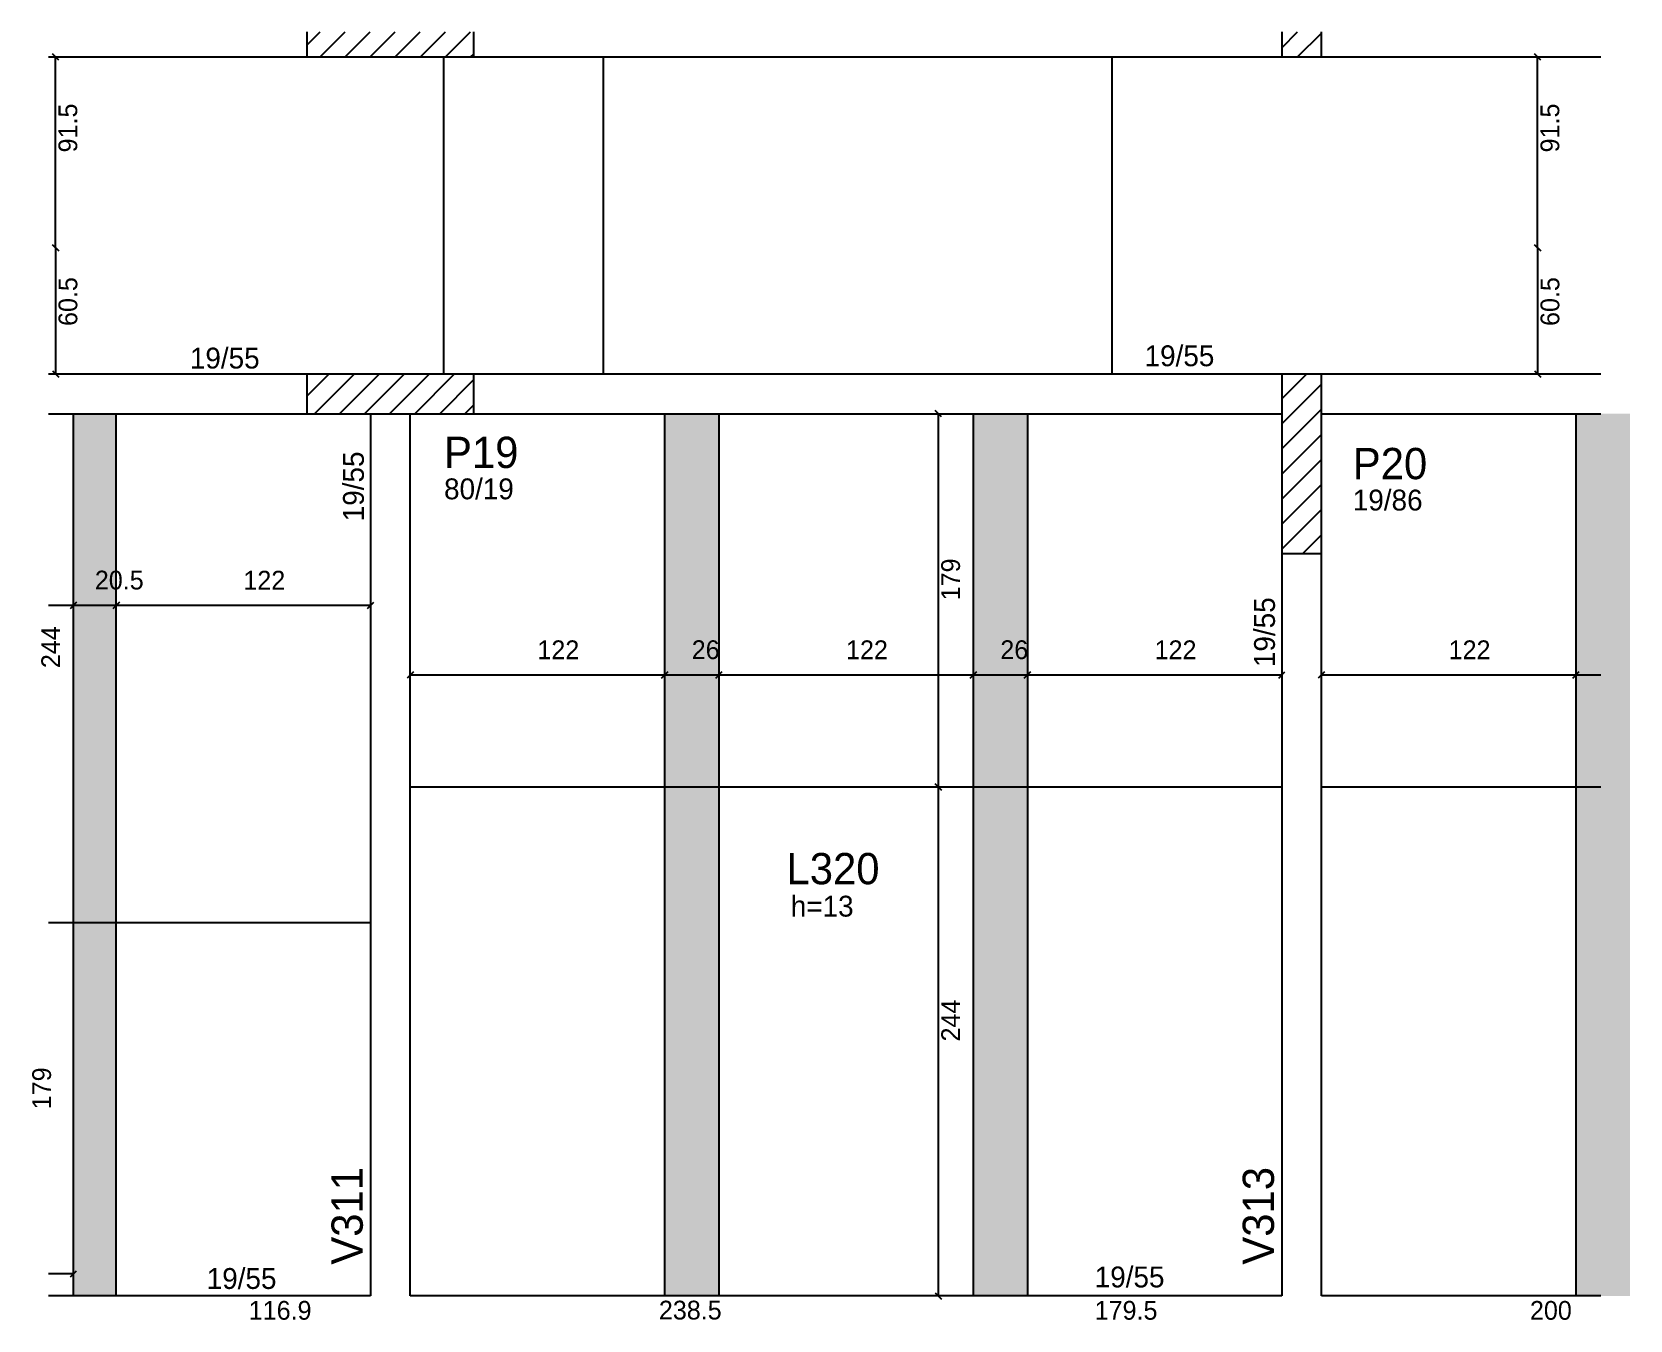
# Model space of a CAD drawing. Header units: metres. Extents: x 2986 to 3752, y 1656 to 2274.
import ezdxf

# ---------------------------------------------------------------- set-up
doc = ezdxf.new("R2010")
doc.units = ezdxf.units.M
for name, color, linetype in [('3', 7, 'Continuous'), ('4', 7, 'Continuous'), ('7', 7, 'Continuous'), ('9', 7, 'Continuous'), ('Hachura', 7, 'Continuous'), ('Painéis', 7, 'Continuous')]:
    doc.layers.add(name, color=color, linetype=linetype)

msp = doc.modelspace()

# ---------------------------------------------------------------- hatches: boundary and pattern name
at = {"layer": '9'}
h = msp.add_hatch(color=7, dxfattribs=at)
h.dxf.hatch_style = 1
h.paths.add_polyline_path([(3604.07, 1890.94), (3604.07, 1890.94), (3604.07, 2090.94), (3604.07, 2090.94), (3604.07, 1890.94)])
at = {"layer": 'Hachura'}
h = msp.add_hatch(color=7, dxfattribs=at)
h.dxf.hatch_style = 1
h.paths.add_polyline_path([(3005.57, 1667.94), (3026.07, 1667.94), (3026.07, 2090.94), (3005.57, 2090.94), (3005.57, 1667.94)])
h = msp.add_hatch(color=7, dxfattribs=at)
h.dxf.hatch_style = 1
h.paths.add_polyline_path([(3289.08, 1667.94), (3315.08, 1667.94), (3315.08, 2090.94), (3289.08, 2090.94), (3289.08, 1667.94)])
h = msp.add_hatch(color=7, dxfattribs=at)
h.dxf.hatch_style = 1
h.paths.add_polyline_path([(3437.08, 1667.94), (3463.08, 1667.94), (3463.08, 2090.94), (3437.08, 2090.94), (3437.08, 1667.94)])
h = msp.add_hatch(color=7, dxfattribs=at)
h.dxf.hatch_style = 1
h.paths.add_polyline_path([(3726.08, 1667.94), (3752.08, 1667.94), (3752.08, 2090.94), (3726.08, 2090.94), (3726.08, 1667.94)])

# ---------------------------------------------------------------- linework, layer by layer
at = {"layer": '3', "color": 3, "lineweight": 25}
for p, q in [((3117.57, 2267.68), (3123.83, 2273.94)), ((3123.85, 2261.94), (3135.85, 2273.94)), ((3135.87, 2261.94), (3147.87, 2273.94)), ((3147.89, 2261.94), (3159.89, 2273.94)), ((3159.91, 2261.94), (3171.91, 2273.94)), ((3171.93, 2261.94), (3183.93, 2273.94)), ((3183.95, 2261.94), (3195.95, 2273.94)), ((3585.07, 2266.37), (3592.64, 2273.94)), ((3592.66, 2261.94), (3604.07, 2273.34)), ((3195.97, 2261.94), (3197.57, 2263.53)), ((3117.57, 2099.39), (3128.12, 2109.94)), ((3121.14, 2090.94), (3140.14, 2109.94)), ((3133.16, 2090.94), (3152.16, 2109.94)), ((3145.18, 2090.94), (3164.18, 2109.94)), ((3157.2, 2090.94), (3176.2, 2109.94)), ((3169.22, 2090.94), (3188.22, 2109.94)), ((3585.07, 2098.07), (3596.93, 2109.94)), ((3181.24, 2090.94), (3197.57, 2107.26)), ((3585.07, 2086.05), (3604.07, 2105.05)), ((3193.27, 2090.94), (3197.57, 2095.24)), ((3585.07, 2074.03), (3604.07, 2093.03)), ((3585.07, 2062.01), (3604.07, 2081.01)), ((3585.07, 2049.99), (3604.07, 2068.99)), ((3585.07, 2037.97), (3604.07, 2056.97)), ((3585.07, 2025.95), (3604.07, 2044.95)), ((3595.08, 2023.94), (3604.07, 2032.93))]:
    msp.add_line(p, q, dxfattribs=at)
for points in [[(2993.57, 2261.94), (3117.57, 2261.94)], [(3197.57, 2261.94), (3585.07, 2261.94)], [(3604.07, 2261.94), (3738.08, 2261.94)], [(3117.57, 2109.94), (2993.57, 2109.94)], [(3585.07, 2109.94), (3197.57, 2109.94)], [(3738.08, 2109.94), (3604.07, 2109.94)], [(2993.57, 2090.94), (3117.57, 2090.94)], [(3148.07, 2090.94), (3148.07, 1667.94)], [(3167.07, 1667.94), (3167.07, 2090.94)], [(3197.57, 2090.94), (3585.07, 2090.94)], [(3604.07, 2090.94), (3738.08, 2090.94)], [(3585.07, 2023.94), (3585.07, 1667.94)], [(3604.07, 1667.94), (3604.07, 2023.94)], [(3148.07, 1667.94), (2993.57, 1667.94)], [(3585.07, 1667.94), (3167.07, 1667.94)], [(3738.08, 1667.94), (3604.07, 1667.94)]]:
    msp.add_lwpolyline(points, dxfattribs=at)
at = {"layer": '7', "color": 7, "lineweight": 25}
for points in [[(3117.57, 2273.94), (3117.57, 2261.94)], [(3197.57, 2261.94), (3197.57, 2273.94)], [(3585.07, 2273.94), (3585.07, 2261.94)], [(3604.07, 2261.94), (3604.07, 2273.94)], [(3117.57, 2261.94), (3197.57, 2261.94)], [(3585.07, 2261.94), (3604.07, 2261.94)], [(3197.57, 2109.94), (3117.57, 2109.94)], [(3117.57, 2109.94), (3117.57, 2090.94)], [(3197.57, 2090.94), (3197.57, 2109.94)], [(3604.07, 2109.94), (3585.07, 2109.94)], [(3585.07, 2109.94), (3585.07, 2023.94)], [(3604.07, 2023.94), (3604.07, 2109.94)], [(3117.57, 2090.94), (3197.57, 2090.94)], [(3585.07, 2023.94), (3604.07, 2023.94)]]:
    msp.add_lwpolyline(points, dxfattribs=at)
at = {"layer": 'Painéis', "color": 0, "lineweight": 25}
for p, q in [((2998.5, 2260.44), (2995.5, 2263.44)), ((3709.26, 2260.44), (3706.26, 2263.44)), ((2995.5, 2171.94), (2998.5, 2168.94)), ((2998.5, 2168.94), (2995.5, 2171.94)), ((3706.26, 2171.94), (3709.26, 2168.94)), ((3709.26, 2168.94), (3706.26, 2171.94)), ((2995.5, 2111.44), (2998.5, 2108.44)), ((3706.26, 2111.44), (3709.26, 2108.44)), ((3421.83, 2089.44), (3418.83, 2092.44)), ((3004.07, 1997.56), (3007.07, 2000.56)), ((3007.07, 2000.56), (3004.07, 1997.56)), ((3024.58, 1997.56), (3027.58, 2000.56)), ((3027.58, 2000.56), (3024.58, 1997.56)), ((3146.57, 1997.56), (3149.57, 2000.56)), ((3168.57, 1967.19), (3165.57, 1964.19)), ((3287.58, 1964.19), (3290.58, 1967.19)), ((3290.58, 1967.19), (3287.58, 1964.19)), ((3313.58, 1964.19), (3316.58, 1967.19)), ((3316.58, 1967.19), (3313.58, 1964.19)), ((3435.58, 1964.19), (3438.58, 1967.19)), ((3438.58, 1967.19), (3435.58, 1964.19)), ((3461.58, 1964.19), (3464.58, 1967.19)), ((3464.58, 1967.19), (3461.58, 1964.19)), ((3583.57, 1964.19), (3586.57, 1967.19)), ((3605.57, 1967.19), (3602.57, 1964.19)), ((3724.58, 1964.19), (3727.58, 1967.19)), ((3727.58, 1967.19), (3724.58, 1964.19)), ((3418.83, 1913.44), (3421.83, 1910.44)), ((3421.83, 1910.44), (3418.83, 1913.44)), ((3004.07, 1677.05), (3007.07, 1680.05)), ((3418.83, 1669.44), (3421.83, 1666.44))]:
    msp.add_line(p, q, dxfattribs=at)
at = {"layer": 'Painéis', "color": 4, "lineweight": 25}
for p, q in [((2997, 2170.44), (2997, 2261.94)), ((3707.76, 2170.44), (3707.76, 2261.94)), ((2997, 2170.44), (2997, 2109.94)), ((3707.76, 2170.44), (3707.76, 2109.94)), ((3420.33, 2090.94), (3420.33, 1911.94)), ((2993.57, 1999.06), (3005.57, 1999.06)), ((3005.57, 1999.06), (3026.08, 1999.06)), ((3026.08, 1999.06), (3148.07, 1999.06)), ((3167.07, 1965.69), (3289.08, 1965.69)), ((3289.08, 1965.69), (3315.08, 1965.69)), ((3315.08, 1965.69), (3437.08, 1965.69)), ((3437.08, 1965.69), (3463.08, 1965.69)), ((3463.08, 1965.69), (3585.07, 1965.69)), ((3604.07, 1965.69), (3726.08, 1965.69)), ((3726.08, 1965.69), (3738.08, 1965.69)), ((3420.33, 1911.94), (3420.33, 1667.94)), ((3005.57, 1678.55), (2993.57, 1678.55)), ((3005.57, 1670.94), (3005.57, 1681.55))]:
    msp.add_line(p, q, dxfattribs=at)
at = {"layer": 'Painéis', "color": 200, "lineweight": 25}
for p, q in [((3183.07, 2261.94), (3183.07, 2109.94)), ((3259.57, 2261.94), (3259.57, 2109.94)), ((3503.57, 2261.94), (3503.57, 2109.94)), ((3005.57, 1667.94), (3005.57, 2090.94)), ((3026.07, 1667.94), (3026.07, 2090.94)), ((3289.08, 2090.94), (3289.08, 1667.94)), ((3315.08, 2090.94), (3315.08, 1667.94)), ((3437.08, 2090.94), (3437.08, 1667.94)), ((3463.08, 2090.94), (3463.08, 1667.94)), ((3726.08, 2090.94), (3726.08, 1667.94)), ((3584.98, 1911.94), (3166.98, 1911.94)), ((3738.08, 1911.94), (3603.98, 1911.94)), ((2993.57, 1846.94), (3148.07, 1846.94))]:
    msp.add_line(p, q, dxfattribs=at)

# ---------------------------------------------------------------- texts
at = {"layer": '3', "color": 3, "lineweight": 25}
for s, p in [('19/55', (3061.4, 2112.59)), ('19/55', (3519.26, 2113.69)), ('80/19', (3183.3, 2049.89)), ('19/86', (3619.12, 2044.52)), ('h=13', (3349.58, 1849.82)), ('19/55', (3069.47, 1671.31)), ('19/55', (3495.34, 1672.04))]:
    msp.add_text(s, height=10, dxfattribs=at).set_placement(p)
for p in [(3144.84, 2039.34), (3581.78, 1969.43)]:
    msp.add_text('19/55', height=10, rotation=90, dxfattribs=at).set_placement(p)
at = {"layer": '4', "color": 4, "lineweight": 25}
for s, p in [('P19', (3183.3, 2064.89)), ('P20', (3619.12, 2059.52)), ('L320', (3347.53, 1865.32))]:
    msp.add_text(s, height=15, dxfattribs=at).set_placement(p)
for s, p in [('V311', (3144.32, 1682.94)), ('V313', (3581.32, 1682.94))]:
    msp.add_text(s, height=15, rotation=90, dxfattribs=at).set_placement(p)
at = {"layer": 'Painéis', "color": 240, "lineweight": 25}
for s, p in [('91.5', (3007.38, 2216.19)), ('91.5', (3718.13, 2216.19)), ('60.5', (3007.41, 2132.98)), ('60.5', (3718.16, 2132.98)), ('179', (3430.73, 2001.44)), ('244', (2999.16, 1968.94)), ('244', (3430.76, 1789.94)), ('179', (2994.8, 1757.44))]:
    msp.add_text(s, height=9, rotation=90, dxfattribs=at).set_placement(p)
for s, p in [('20.5', (3015.82, 2006.66)), ('122', (3087.07, 2006.61)), ('122', (3228.07, 1973.24)), ('26', (3302.08, 1973.28)), ('122', (3376.08, 1973.24)), ('26', (3450.08, 1973.28)), ('122', (3524.07, 1973.24)), ('122', (3665.07, 1973.24)), ('116.9', (3089.63, 1656.56)), ('238.5', (3286.32, 1656.66)), ('179.5', (3495.32, 1656.56)), ('200', (3704.07, 1656.53))]:
    msp.add_text(s, height=9, dxfattribs=at).set_placement(p)

doc.saveas('drawing.dxf')
